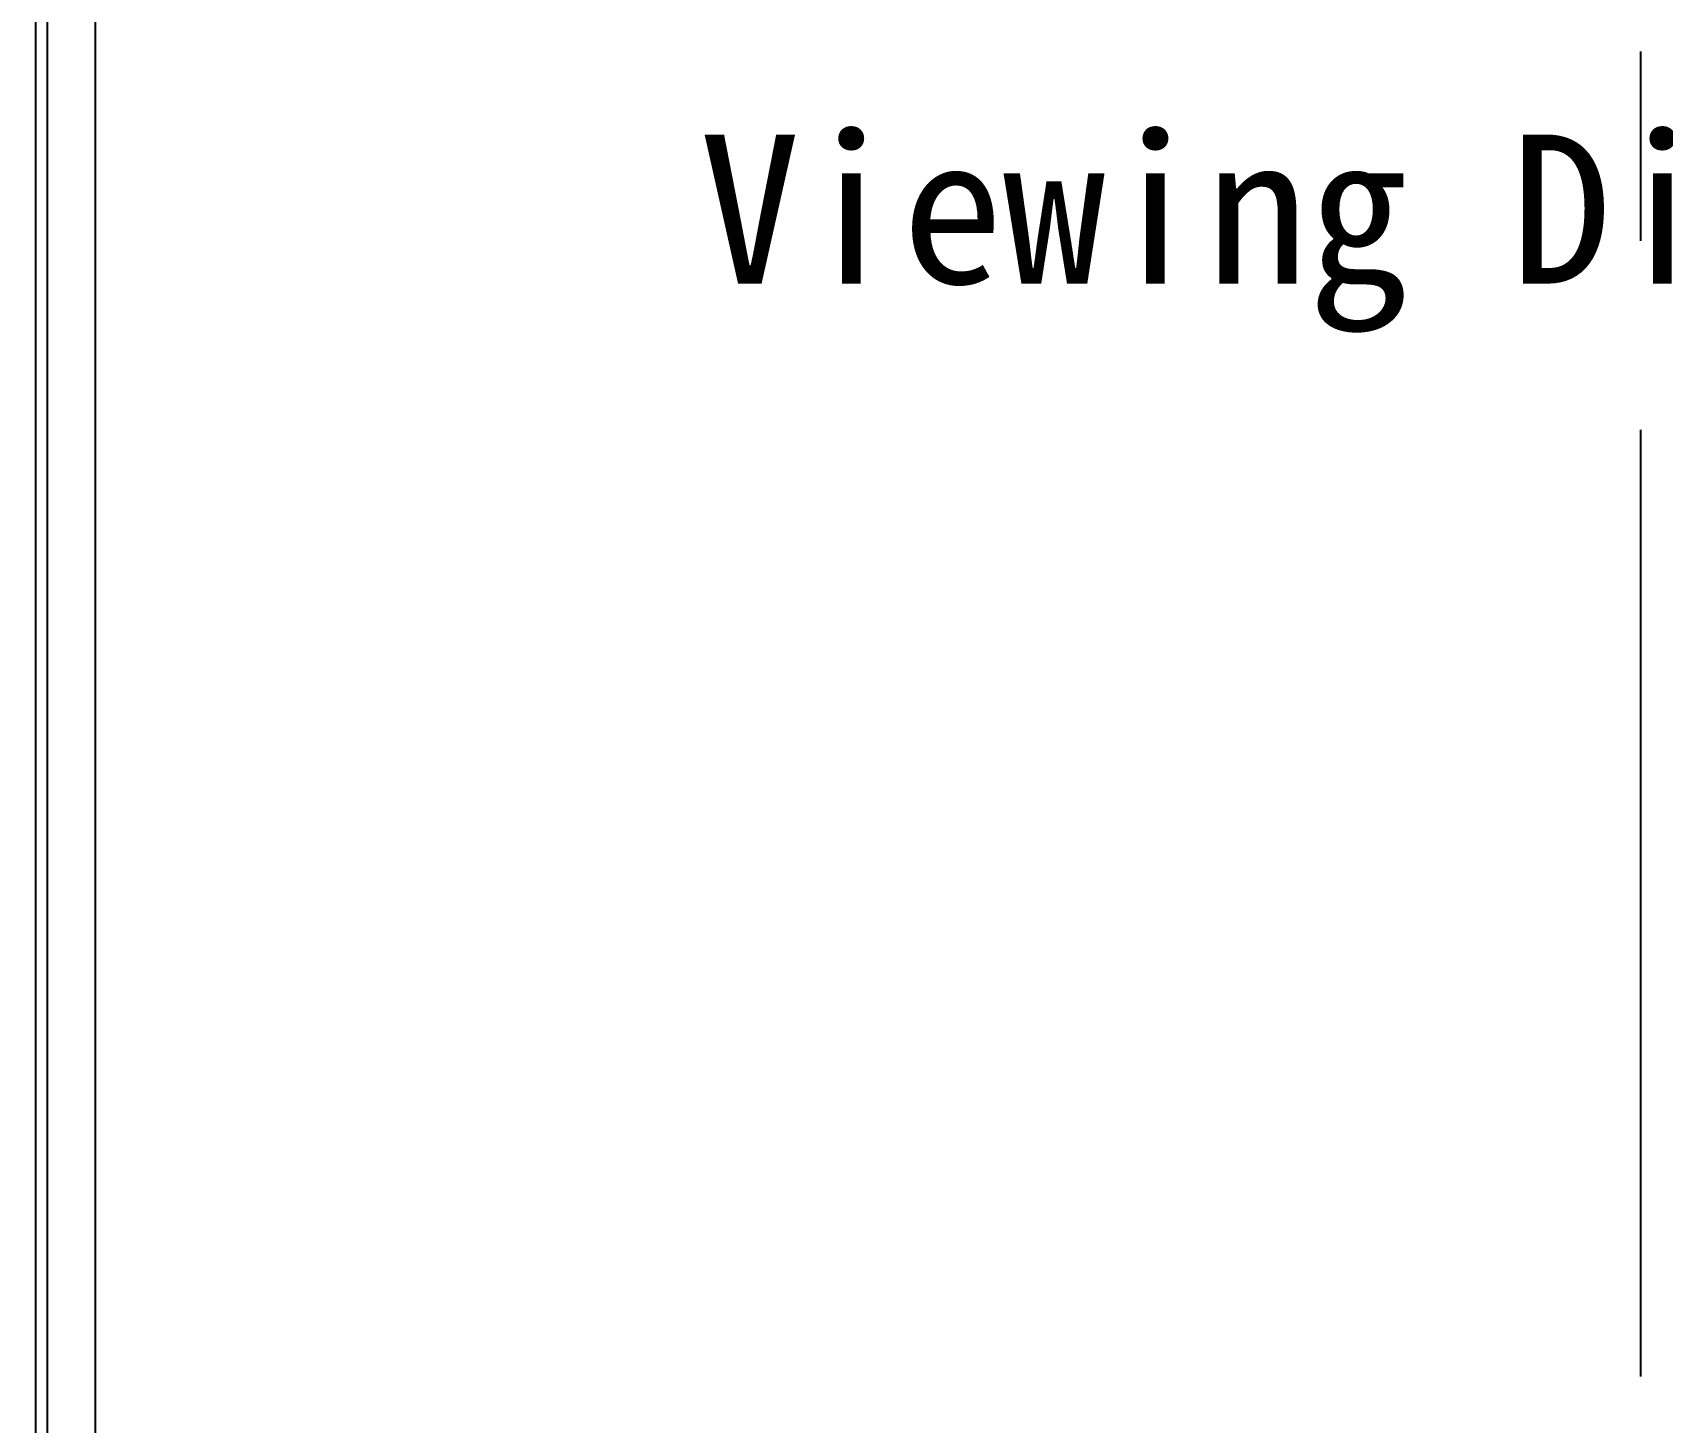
# Model space of a CAD drawing. Header units: millimetres. Extents: x 7349 to 7879, y -734 to -358.
# Drawn here: x 7423.72 to 7451.06, y -503.03 to -479.72 of the extents above; entities that cross this region are included whole.
import ezdxf

# ---------------------------------------------------------------- set-up
doc = ezdxf.new("R2010")
doc.units = ezdxf.units.MM
doc.header["$PDMODE"] = 35
doc.linetypes.add('CENTER', pattern=[50.8, 31.75, -6.35, 6.35, -6.35])
doc.layers.add('DIM', color=3, linetype='Continuous')
doc.layers.add('标 注', color=3, linetype='Continuous')
doc.layers.add('LCD', color=1, linetype='Continuous', lineweight=18)
doc.styles.add('宋体', font='')
doc.styles.get('宋体').set_extended_font_data('SimSun')
doc.dimstyles.new('无公差', dxfattribs={"dimtxt": 1.8, "dimasz": 1.5, "dimexe": 0.625, "dimexo": 0.625, "dimtad": 1, "dimzin": 9, "dimdsep": 46, "dimtxsty": 'Standard', "dimcen": 2.5, "dimclrd": 4, "dimclre": 4, "dimclrt": 4, "dimadec": 0, "dimazin": 2, "dimtp": 0.3, "dimtm": 0.3, "dimtfac": 1, "dimtmove": 0, "dimatfit": 3, "dimfxl": 0, "dimarcsym": 0})

# ---------------------------------------------------------------- blocks, each defined once
blk = doc.blocks.new('*D9')
at = {"layer": 'Defpoints', "color": 0}
for p in [(7424.771, -435.581), (7416.007, -521.981), (7424.771, -521.981)]:
    blk.add_point(p, dxfattribs=at)
at = {"layer": 'DIM', "lineweight": -2}
for p, q in [((7424.271, -435.581), (7415.507, -435.581)), ((7416.007, -437.081), (7416.007, -469.693)), ((7416.007, -520.481), (7416.007, -487.87)), ((7424.271, -521.981), (7415.507, -521.981))]:
    blk.add_line(p, q, dxfattribs=at)
at = {"layer": 'DIM'}
for points in [[(7415.757, -437.081), (7416.257, -437.081), (7416.007, -435.581)], [(7415.757, -520.481), (7416.257, -520.481), (7416.007, -521.981)]]:
    blk.add_solid(points, dxfattribs=at)
at = {"layer": 'DIM', "insert": (7416.007, -478.781), "char_height": 2, "attachment_point": 5, "rotation": 90, "style": '宋体'}
blk.add_mtext('LCD AA 86.40', dxfattribs=at)
blk = doc.blocks.new('*D12')
at = {"layer": 'Defpoints', "color": 0}
for p in [(7400.418, -434.681), (7423.771, -434.681), (7423.771, -525.981)]:
    blk.add_point(p, dxfattribs=at)
at = {"layer": 'DIM', "lineweight": -2}
for p, q in [((7423.271, -434.681), (7399.918, -434.681)), ((7400.418, -436.181), (7400.418, -469.097)), ((7400.418, -524.481), (7400.418, -491.565)), ((7423.271, -525.981), (7399.918, -525.981))]:
    blk.add_line(p, q, dxfattribs=at)
at = {"layer": 'DIM'}
for points in [[(7400.168, -436.181), (7400.668, -436.181), (7400.418, -434.681)], [(7400.168, -524.481), (7400.668, -524.481), (7400.418, -525.981)]]:
    blk.add_solid(points, dxfattribs=at)
at = {"layer": 'DIM', "insert": (7400.418, -480.331), "char_height": 2, "attachment_point": 5, "rotation": 90, "style": '宋体'}
blk.add_mtext('LCD 91.30%%P0.20', dxfattribs=at)
blk = doc.blocks.new('*D15')
at = {"layer": 'Defpoints', "color": 0}
for p in [(7423.971, -434.881), (7408.236, -522.781), (7423.971, -522.781)]:
    blk.add_point(p, dxfattribs=at)
at = {"layer": 'DIM', "lineweight": -2}
for p, q in [((7423.471, -434.881), (7407.736, -434.881)), ((7408.236, -436.381), (7408.236, -467.586)), ((7408.236, -521.281), (7408.236, -490.076)), ((7423.471, -522.781), (7407.736, -522.781))]:
    blk.add_line(p, q, dxfattribs=at)
at = {"layer": 'DIM'}
for points in [[(7407.986, -436.381), (7408.486, -436.381), (7408.236, -434.881)], [(7407.986, -521.281), (7408.486, -521.281), (7408.236, -522.781)]]:
    blk.add_solid(points, dxfattribs=at)
at = {"layer": 'DIM', "insert": (7408.236, -478.831), "char_height": 2, "attachment_point": 5, "rotation": 90, "style": '宋体'}
blk.add_mtext('POL 87.90%%P0.20', dxfattribs=at)
blk = doc.blocks.new('LCD')
at = {"color": 6}
blk.add_line((7370.542, -447.285), (7370.542, -538.585), dxfattribs=at)
at = {"color": 6, "linetype": 'CENTER', "ltscale": 0.5}
blk.add_line((7397.462, -448.185), (7397.462, -534.585), dxfattribs=at)
at = {"color": 6}
for points in [[(7370.542, -535.985), (7424.382, -535.985), (7424.382, -447.285), (7370.542, -447.285)], [(7371.542, -534.585), (7423.382, -534.585), (7423.382, -448.185), (7371.542, -448.185)]]:
    blk.add_lwpolyline(points, close=True, dxfattribs=at)
at = {"layer": 'LCD', "color": 4}
blk.add_text('Viewing Direction', height=2.5, dxfattribs=at).set_placement((7381.671, -496.53))

msp = doc.modelspace()

# ---------------------------------------------------------------- linework, layer by layer
at = {"layer": '标 注', "color": 30}
msp.add_lwpolyline([(7423.971, -434.881), (7477.411, -434.881), (7477.411, -522.781), (7423.971, -522.781)], close=True, dxfattribs=at)
msp.add_lwpolyline([(7423.971, -434.881), (7477.411, -434.881), (7477.411, -522.781), (7423.971, -522.781)], close=True, dxfattribs=at)

# ---------------------------------------------------------------- block references
at = {"layer": '标 注', "color": 7}
msp.add_blockref('LCD', (53.229, 12.604), dxfattribs=at)

# ---------------------------------------------------------------- dimensions: what is measured, and where the dimension line sits
at = {"layer": 'DIM'}
for base, p1, p2, text, picture, middle in [((7400.418, -434.681), (7423.771, -525.981), (7423.771, -434.681), 'LCD <>%%P0.20', '*D12', (7400.418, -480.331)), ((7408.236, -522.781), (7423.971, -434.881), (7423.971, -522.781), 'POL <>%%P0.20', '*D15', (7408.236, -478.831)), ((7416.007, -521.981), (7424.771, -435.581), (7424.771, -521.981), 'LCD AA <>', '*D9', (7416.007, -478.781))]:
    dim = msp.add_linear_dim(base=base, p1=p1, p2=p2, angle=90, text=text, dimstyle='无公差', override={"dimtxt": 2, "dimexe": 0.5, "dimexo": 0.5, "dimtad": 0, "dimzin": 1, "dimtxsty": '宋体', "dimcen": 0.3, "dimclrd": 256, "dimclre": 256, "dimclrt": 256}, dxfattribs=at)
    dim.commit()
    dim.dimension.update_dxf_attribs({"geometry": picture, "text_midpoint": middle})

doc.saveas('drawing.dxf')
